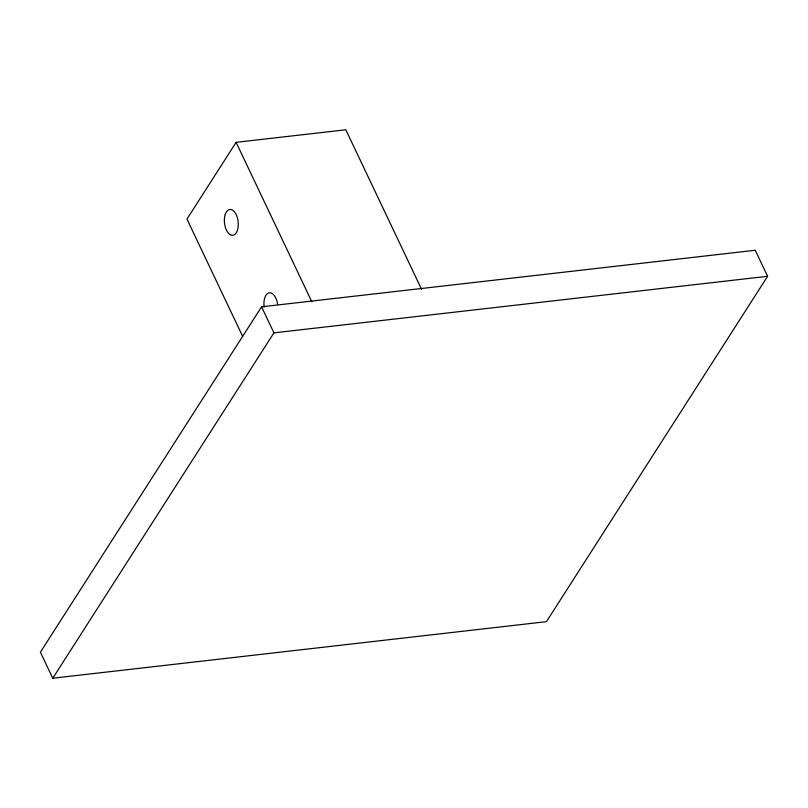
<?xml version="1.0" encoding="UTF-8"?>
<svg xmlns="http://www.w3.org/2000/svg" width="808" height="808" viewBox="0 0 808 808"><rect width="100%" height="100%" fill="white"/><g stroke="black" fill="none" stroke-linecap="round" stroke-linejoin="round"><path stroke-width="1.21" d="M421.534 289.244L345.814 129.775L236.108 142.339L186.961 219.089L242.673 336.411M261.57 306.818L40.4 652.187L52.762 678.225L546.43 621.665L767.6 276.296L755.238 250.258L261.57 306.818L273.932 332.856L52.762 678.225M273.932 332.856L767.6 276.296M236.108 142.339L311.837 301.808M264.155 307.141A12.999 6.858 83.5 0 1 269.064 292.849A12.999 6.858 83.5 0 1 277.619 304.262M225.27 214.302A12.999 6.858 83.5 0 0 231.341 235.168A12.999 6.858 83.5 0 0 237.35 217.665A12.999 6.858 83.5 0 0 225.27 214.302"/></g></svg>
